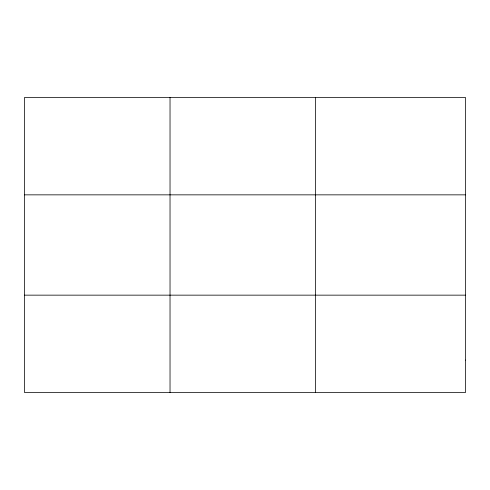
<?xml version="1.0" encoding="UTF-8"?>
<svg xmlns="http://www.w3.org/2000/svg" width="490" height="490" viewBox="0 0 490 490"><rect width="100%" height="100%" fill="white"/><g stroke="black" fill="none" stroke-linecap="round" stroke-linejoin="round"><path stroke-width="0.73" d="M170.03 392.508L170.03 97.492M315.56 392.508L315.56 97.492M24.5 194.849L465.5 194.849M24.5 295.151L465.5 295.151M465.5 360.058L465.5 392.508L24.5 392.508L24.5 97.492L465.5 97.492L465.5 360.058"/></g></svg>
